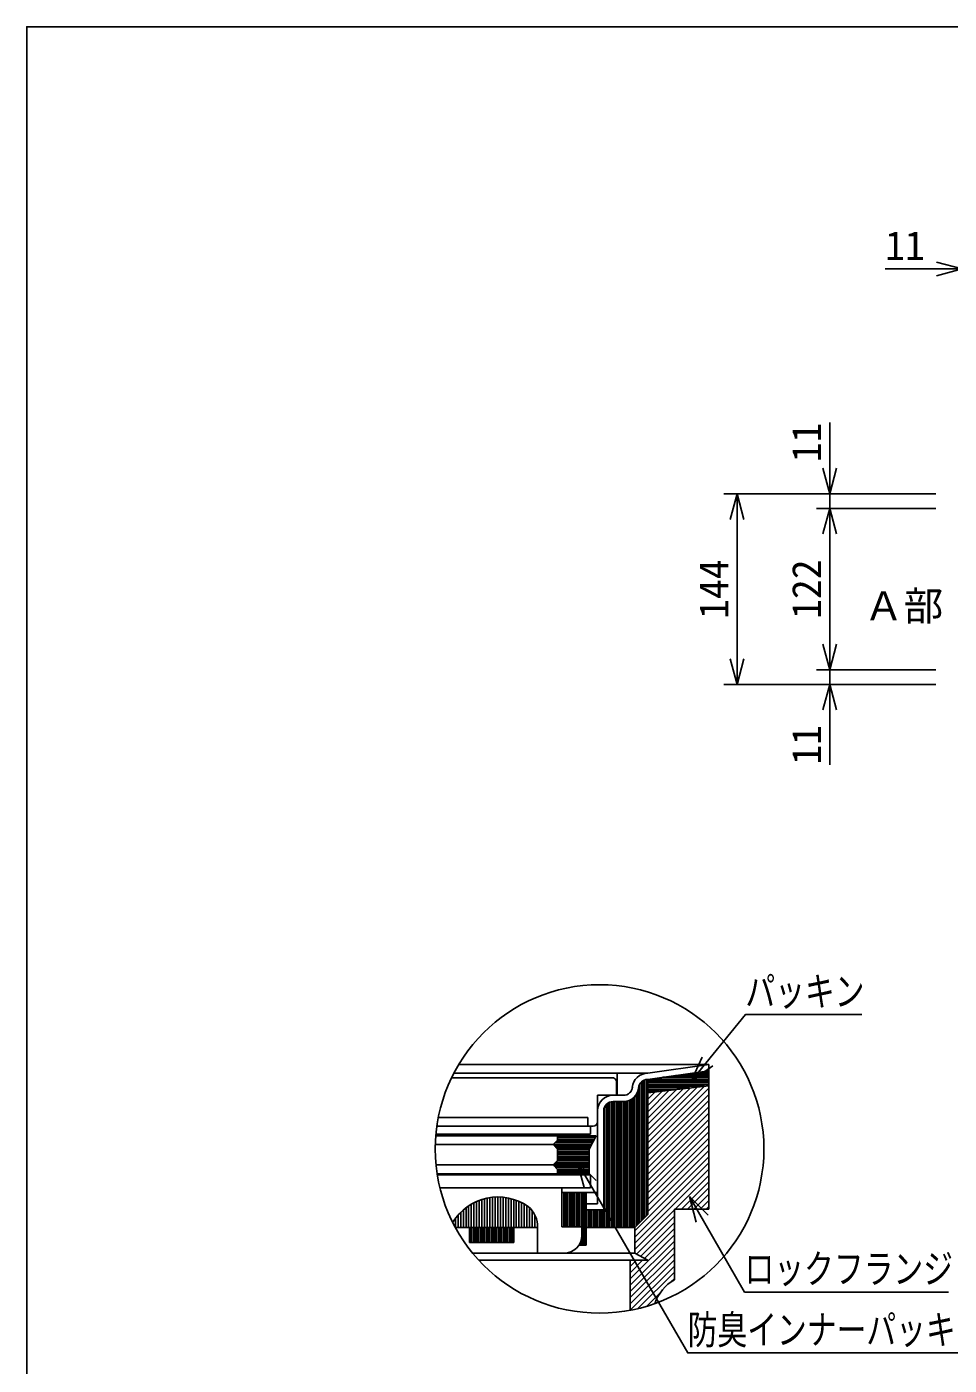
# Model space of a CAD drawing. Units: millimetres, scale not verified. Extents: x -1365 to 1365, y -930 to 870.
# Drawn here: x -1365 to -668, y -142 to 870 of the extents above; entities that cross this region are included whole.
import ezdxf
from ezdxf.enums import TextEntityAlignment as Align

# ---------------------------------------------------------------- set-up
doc = ezdxf.new("R2010")
doc.units = ezdxf.units.MM
doc.header["$LTSCALE"] = 10
for name, color, linetype in [('0-5_寸法線', 7, 'Continuous'), ('0-8_枠中線', 5, 'Continuous'), ('0-A_極細1', 7, 'Continuous'), ('0-D_寸法1', 7, 'Continuous')]:
    doc.layers.add(name, color=color, linetype=linetype)
doc.styles.add('ＭＳ ゴシック', font='')
doc.styles.get('ＭＳ ゴシック').set_extended_font_data('MS Gothic')

msp = doc.modelspace()

# ---------------------------------------------------------------- linework, layer by layer
at = {"layer": '0-5_寸法線'}
for p, q in [((-658.39, 687.02), (-677.71, 692.2)), ((-716.58, 687.02), (-647.39, 687.02)), ((-658.39, 687.02), (-677.71, 681.84)), ((-758.39, 506.02), (-758.39, 570.92)), ((-758.39, 517.02), (-763.57, 536.34)), ((-758.39, 517.02), (-753.22, 536.34)), ((-678.39, 517.02), (-838.39, 517.02)), ((-828.39, 517.02), (-833.57, 497.7)), ((-828.39, 517.02), (-823.22, 497.7)), ((-828.39, 517.02), (-828.39, 373.02)), ((-678.39, 517.02), (-768.39, 517.02)), ((-678.39, 506.02), (-768.39, 506.02)), ((-758.39, 506.02), (-763.57, 486.7)), ((-758.39, 506.02), (-753.22, 486.7)), ((-758.39, 384.02), (-758.39, 506.02)), ((-758.39, 384.02), (-763.57, 403.34)), ((-758.39, 384.02), (-753.22, 403.34)), ((-828.39, 373.02), (-833.57, 392.34)), ((-828.39, 373.02), (-823.22, 392.34)), ((-678.39, 384.02), (-768.39, 384.02)), ((-758.39, 312.3), (-758.39, 384.02)), ((-678.39, 373.02), (-838.39, 373.02)), ((-678.39, 373.02), (-768.39, 373.02)), ((-758.39, 373.02), (-763.57, 353.7)), ((-758.39, 373.02), (-753.22, 353.7))]:
    msp.add_line(p, q, dxfattribs=at)
at = {"layer": '0-8_枠中線'}
msp.add_lwpolyline([(-1365, -930), (-1365, 870), (1365, 870), (1365, -930)], close=True, dxfattribs=at)
at = {"layer": '0-A_極細1'}
for p, q in [((-1038.72, 85.68), (-849.78, 85.68)), ((-895.92, 79.1), (-849.78, 85.68)), ((-895.92, 74.39), (-849.78, 80.96)), ((-849.78, 81.06), (-849.78, 85.68)), ((-849.78, -19.91), (-849.78, 85.58)), ((-1044.06, 75.77), (-922.78, 75.77)), ((-1042.4, 79.1), (-895.92, 79.1)), ((-919.44, 63.77), (-919.44, 72.44)), ((-919.11, 62.44), (-919.11, 79.1)), ((-900.72, -32.51), (-900.72, 72.53)), ((-899.39, -31.17), (-899.39, 73.52)), ((-898.06, -29.84), (-898.06, 74.1)), ((-896.72, -28.51), (-896.72, 74.39)), ((-895.92, -27.7), (-895.92, 74.44)), ((-895.92, 73.36), (-849.78, 73.36)), ((-895.92, 72.03), (-849.78, 72.03)), ((-893.79, 74.69), (-849.78, 74.69)), ((-884.43, 76.03), (-849.78, 76.03)), ((-875.07, 77.36), (-849.78, 77.36)), ((-865.71, 78.69), (-849.78, 78.69)), ((-856.35, 80.03), (-849.78, 80.03)), ((-914.17, 62.44), (-922.11, 62.44)), ((-906.06, -37.56), (-906.06, 61.19)), ((-904.72, -36.51), (-904.72, 62.84)), ((-903.39, -35.17), (-903.39, 65.6)), ((-902.06, -33.84), (-902.06, 70.8)), ((-895.92, 70.69), (-849.78, 70.69)), ((-849.78, 69.72), (-895.92, 64.39)), ((-895.92, 69.36), (-852.93, 69.36)), ((-895.92, 26.43), (-852.99, 69.35)), ((-895.92, 31.14), (-858.32, 68.74)), ((-895.92, 35.86), (-863.65, 68.12)), ((-895.92, 68.03), (-864.46, 68.03)), ((-895.92, 21.71), (-849.78, 67.85)), ((-895.92, 40.57), (-868.98, 67.5)), ((-895.92, 45.28), (-874.31, 66.89)), ((-895.92, 66.69), (-876, 66.69)), ((-895.92, 50), (-879.64, 66.27)), ((-895.92, 54.71), (-884.97, 65.66)), ((-895.92, 65.36), (-887.53, 65.36)), ((-895.92, 59.43), (-890.3, 65.04)), ((-895.92, 64.14), (-895.63, 64.42)), ((-895.92, 17), (-849.78, 63.14)), ((-933.78, -19.56), (-933.78, 50.77)), ((-929.11, -24.23), (-929.11, 50.77)), ((-928.72, -37.56), (-928.72, 53.07)), ((-927.39, -37.56), (-927.39, 55.37)), ((-926.06, -37.56), (-926.06, 56.55)), ((-924.72, -37.56), (-924.72, 57.27)), ((-923.39, -37.56), (-923.39, 57.65)), ((-914.17, 57.77), (-922.11, 57.77)), ((-922.06, -37.56), (-922.06, 57.77)), ((-920.72, -37.56), (-920.72, 57.77)), ((-919.39, -37.56), (-919.39, 57.77)), ((-918.06, -37.56), (-918.06, 57.77)), ((-916.72, -37.56), (-916.72, 57.77)), ((-915.39, -37.56), (-915.39, 57.77)), ((-914.06, -37.56), (-914.06, 57.77)), ((-912.72, -37.56), (-912.72, 57.86)), ((-911.39, -37.56), (-911.39, 58.12)), ((-910.06, -37.56), (-910.06, 58.54)), ((-908.72, -37.56), (-908.72, 59.17)), ((-907.39, -37.56), (-907.39, 60.02)), ((-895.92, 12.29), (-849.78, 58.43)), ((-895.92, 7.57), (-849.78, 53.71)), ((-1054.06, 45.77), (-941.11, 45.77)), ((-941.11, 39.1), (-941.11, 45.77)), ((-895.92, 2.86), (-849.78, 49)), ((-895.92, -1.86), (-849.78, 44.28)), ((-1055.98, 31.81), (-934.78, 31.81)), ((-939.11, 33.11), (-1055.87, 33.11)), ((-1055.18, 39.1), (-937.11, 39.1)), ((-964.11, 31.81), (-964.11, 28.48)), ((-964.11, 30.69), (-935.37, 30.69)), ((-940.11, 21.81), (-934.78, 31.81)), ((-939.11, 33.11), (-939.11, 39.1)), ((-895.92, -6.57), (-849.78, 39.57)), ((-895.92, -11.28), (-849.78, 34.86)), ((-1056.33, 25.15), (-967.44, 25.15)), ((-967.44, 25.15), (-964.11, 28.48)), ((-964.11, 21.81), (-967.44, 25.15)), ((-967.23, 25.36), (-938.22, 25.36)), ((-966.32, 24.03), (-938.93, 24.03)), ((-965.9, 26.69), (-937.51, 26.69)), ((-964.99, 22.69), (-939.64, 22.69)), ((-964.56, 28.03), (-936.8, 28.03)), ((-964.11, 29.36), (-936.08, 29.36)), ((-964.11, 21.81), (-964.11, 13.15)), ((-964.11, 21.36), (-940.11, 21.36)), ((-940.11, 21.81), (-940.11, 3.15)), ((-895.92, -16), (-849.78, 30.14)), ((-895.92, -20.71), (-849.78, 25.43)), ((-895.92, -25.43), (-849.78, 20.71)), ((-966.56, 10.69), (-940.11, 10.69)), ((-965.23, 12.03), (-940.11, 12.03)), ((-964.11, 20.03), (-940.11, 20.03)), ((-964.11, 18.69), (-940.11, 18.69)), ((-964.11, 17.36), (-940.11, 17.36)), ((-964.11, 16.03), (-940.11, 16.03)), ((-964.11, 14.69), (-940.11, 14.69)), ((-964.11, 13.36), (-940.11, 13.36)), ((-905.78, -40), (-849.78, 16)), ((-905.78, -44.72), (-849.78, 11.28)), ((-1055.79, 9.81), (-967.44, 9.81)), ((-1054.95, 3.15), (-940.11, 3.15)), ((-939.11, 2.44), (-1054.85, 2.44)), ((-966.99, 9.36), (-940.11, 9.36)), ((-965.66, 8.03), (-940.11, 8.03)), ((-964.32, 6.69), (-940.11, 6.69)), ((-964.11, 6.48), (-964.11, 3.15)), ((-964.11, 5.36), (-940.11, 5.36)), ((-964.11, 4.03), (-940.11, 4.03)), ((-939.11, -7.56), (-939.11, 2.44)), ((-905.78, -49.43), (-849.78, 6.57)), ((-875.24, -23.61), (-849.78, 1.86)), ((-960.78, -7.56), (-1052.84, -7.56)), ((-939.11, -7.56), (-960.78, -7.56)), ((-960.78, -36.89), (-960.78, -7.56)), ((-870.53, -23.61), (-849.78, -2.86)), ((-865.81, -23.61), (-849.78, -7.57)), ((-1029.2, -37.56), (-1029.2, -19.8)), ((-1027.2, -37.56), (-1027.2, -18.72)), ((-1025.2, -37.56), (-1025.2, -17.77)), ((-1023.2, -37.56), (-1023.2, -16.96)), ((-1021.2, -37.56), (-1021.2, -16.26)), ((-1019.2, -37.56), (-1019.2, -15.69)), ((-1017.2, -37.56), (-1017.2, -15.22)), ((-1015.2, -37.56), (-1015.2, -14.86)), ((-1013.2, -37.56), (-1013.2, -14.6)), ((-1011.2, -37.56), (-1011.2, -14.45)), ((-1009.2, -37.56), (-1009.2, -14.4)), ((-1007.2, -37.56), (-1007.2, -14.44)), ((-1005.2, -37.56), (-1005.2, -14.59)), ((-1003.2, -37.56), (-1003.2, -14.83)), ((-1001.2, -37.56), (-1001.2, -15.19)), ((-999.2, -37.56), (-999.2, -15.64)), ((-997.2, -37.56), (-997.2, -16.21)), ((-995.2, -37.56), (-995.2, -16.89)), ((-993.2, -37.56), (-993.2, -17.7)), ((-991.2, -37.56), (-991.2, -18.63)), ((-989.2, -37.56), (-989.2, -19.7)), ((-960.78, -10.9), (-933.78, -10.9)), ((-960.72, -36.89), (-960.72, -10.9)), ((-959.39, -36.89), (-959.39, -10.9)), ((-958.06, -36.89), (-958.06, -10.9)), ((-956.72, -36.89), (-956.72, -10.9)), ((-955.39, -36.89), (-955.39, -10.9)), ((-954.06, -36.89), (-954.06, -10.9)), ((-952.72, -36.89), (-952.72, -10.9)), ((-951.39, -36.89), (-951.39, -10.9)), ((-950.06, -36.89), (-950.06, -10.9)), ((-948.72, -36.89), (-948.72, -10.9)), ((-947.39, -36.89), (-947.39, -10.9)), ((-946.06, -36.89), (-946.06, -10.9)), ((-944.72, -50.9), (-944.72, -10.9)), ((-943.39, -50.9), (-943.39, -10.9)), ((-942.44, -50.9), (-942.44, -10.9)), ((-942.44, -19.56), (-933.78, -19.56)), ((-861.1, -23.61), (-849.78, -12.29)), ((-856.39, -23.61), (-849.78, -17)), ((-1039.2, -37.56), (-1039.2, -28.04)), ((-1037.2, -37.56), (-1037.2, -25.91)), ((-1035.2, -37.56), (-1035.2, -24.07)), ((-1033.2, -37.56), (-1033.2, -22.46)), ((-1031.2, -37.56), (-1031.2, -21.05)), ((-987.2, -37.56), (-987.2, -20.93)), ((-985.2, -37.56), (-985.2, -22.52)), ((-983.2, -37.56), (-983.2, -24.78)), ((-981.2, -37.56), (-981.2, -28)), ((-942.44, -24.23), (-929.11, -24.23)), ((-942.06, -37.56), (-942.06, -24.23)), ((-940.72, -37.56), (-940.72, -24.23)), ((-939.39, -37.56), (-939.39, -24.23)), ((-938.06, -37.56), (-938.06, -24.23)), ((-936.72, -37.56), (-936.72, -24.23)), ((-935.39, -37.56), (-935.39, -24.23)), ((-934.06, -37.56), (-934.06, -24.23)), ((-932.72, -37.56), (-932.72, -24.23)), ((-931.39, -37.56), (-931.39, -24.23)), ((-930.06, -37.56), (-930.06, -24.23)), ((-905.78, -54.14), (-875.78, -24.14)), ((-895.92, -27.7), (-905.78, -37.56)), ((-904.53, -57.61), (-875.78, -28.86)), ((-875.78, -76.94), (-875.78, -23.61)), ((-851.67, -23.61), (-849.78, -21.71)), ((-1043.2, -33.78), (-1043.2, -33.46)), ((-1041.22, -37.56), (-979.11, -37.56)), ((-1041.2, -37.56), (-1041.2, -30.51)), ((-1030.53, -48.9), (-1030.53, -37.56)), ((-1030.06, -48.9), (-1030.06, -37.56)), ((-1028.72, -48.9), (-1028.72, -37.56)), ((-1027.39, -48.9), (-1027.39, -37.56)), ((-1026.06, -48.9), (-1026.06, -37.56)), ((-1024.72, -48.9), (-1024.72, -37.56)), ((-1023.39, -48.9), (-1023.39, -37.56)), ((-1022.06, -48.9), (-1022.06, -37.56)), ((-1020.72, -48.9), (-1020.72, -37.56)), ((-1019.39, -48.9), (-1019.39, -37.56)), ((-1018.06, -48.9), (-1018.06, -37.56)), ((-1016.72, -48.9), (-1016.72, -37.56)), ((-1015.39, -48.9), (-1015.39, -37.56)), ((-1014.06, -48.9), (-1014.06, -37.56)), ((-1012.72, -48.9), (-1012.72, -37.56)), ((-1011.39, -48.9), (-1011.39, -37.56)), ((-1010.06, -48.9), (-1010.06, -37.56)), ((-1008.72, -48.9), (-1008.72, -37.56)), ((-1007.39, -48.9), (-1007.39, -37.56)), ((-1006.06, -48.9), (-1006.06, -37.56)), ((-1004.72, -48.9), (-1004.72, -37.56)), ((-1003.39, -48.9), (-1003.39, -37.56)), ((-1002.06, -48.9), (-1002.06, -37.56)), ((-1000.72, -48.9), (-1000.72, -37.56)), ((-999.39, -48.9), (-999.39, -37.56)), ((-998.06, -48.9), (-998.06, -37.56)), ((-997.2, -48.9), (-997.2, -37.56)), ((-979.2, -37.56), (-979.2, -35.03)), ((-979.11, -56.89), (-979.11, -37.56)), ((-942.44, -37.56), (-905.78, -37.56)), ((-901.47, -59.27), (-875.78, -33.57)), ((-898.42, -60.92), (-875.78, -38.29)), ((-1030.53, -48.9), (-997.2, -48.9)), ((-947.39, -50.9), (-947.39, -49.91)), ((-946.06, -50.9), (-946.06, -46.27)), ((-909.11, -76.33), (-875.78, -43)), ((-909.11, -81.05), (-875.78, -47.71)), ((-1028.13, -56.94), (-905.78, -56.94)), ((-959.11, -56.89), (-979.11, -56.89)), ((-947.98, -50.9), (-942.44, -50.9)), ((-909.11, -85.76), (-875.78, -52.43)), ((-909.11, -90.47), (-875.78, -57.14)), ((-1023.48, -62.28), (-895.92, -62.28)), ((-909.11, -95.19), (-875.78, -61.86)), ((-909.11, -100.04), (-909.11, -62.28)), ((-909.11, -71.62), (-899.77, -62.28)), ((-909.11, -66.9), (-904.48, -62.28)), ((-909.11, -99.9), (-875.78, -66.57)), ((-903.28, -98.79), (-875.78, -71.28)), ((-878.42, -78.64), (-875.78, -76)), ((-896.83, -97.05), (-886.28, -86.5))]:
    msp.add_line(p, q, dxfattribs=at)
for points in [[(-933.78, 42.44), (-933.78, 62.44), (-920.78, 62.44)], [(-964.11, 6.48), (-967.44, 9.81), (-964.11, 13.15)], [(-875.78, -23.61), (-849.78, -23.61), (-849.78, -19.91)], [(-945.78, -43.56), (-945.78, -36.89), (-960.78, -36.89)], [(-895.92, -62.28), (-905.78, -56.94), (-905.78, -37.56)]]:
    msp.add_lwpolyline(points, dxfattribs=at)
msp.add_circle((-932.28, 21.88), 124.1, dxfattribs=at)
for centre, radius, start, end in [((-922.78, 72.44), 3.33, 24.05455, 90), ((-922.78, 72.44), 3.33, 0, 24.05455), ((-895.92, 67.44), 11.67, 90, 175.84901), ((-895.92, 67.44), 7, 90, 175.84901), ((-922.11, 50.77), 11.67, 90, 180), ((-920.78, 63.77), 1.33, 270, 360), ((-914.17, 69.1), 6.67, 270, 356.64911), ((-914.17, 69.1), 11.33, 270, 356.64911), ((-922.11, 50.77), 7, 90, 180), ((-937.11, 42.44), 3.33, 270, 360), ((-1009.11, -54.4), 40, 55.16629, 148.68485), ((-999.11, -36.89), 20, 358.0749, 50.0295), ((-959.11, -43.56), 13.33, 270, 360), ((-859.11, -105.81), 33.33, 120, 161.13979)]:
    msp.add_arc(centre, radius, start, end, dxfattribs=at)
at = {"layer": '0-D_寸法1'}
for p, q in [((-863.07, 73.06), (-854.9, 91.32)), ((-863.07, 73.06), (-846.87, 84.79)), ((-949.14, 12.17), (-935, -1.97)), ((-949.14, 12.17), (-943.96, -7.15)), ((-864.44, -14.11), (-850.3, -28.25)), ((-864.44, -14.11), (-859.26, -33.43))]:
    msp.add_line(p, q, dxfattribs=at)
for points in [[(-863.07, 73.06), (-822.15, 123.43), (-734.15, 123.43)], [(-949.14, 12.17), (-865.75, -132.27), (-645.75, -132.27)], [(-864.44, -14.11), (-822.79, -86.23), (-668.79, -86.23)]]:
    msp.add_lwpolyline(points, dxfattribs=at)

# ---------------------------------------------------------------- texts
at = {"layer": '0-5_寸法線', "style": 'ＭＳ ゴシック'}
for s, p in [('11', (-716.58, 687.02)), ('Ａ部', (-732.68, 414.75))]:
    msp.add_text(s, height=21.99, dxfattribs=at).set_placement(p, align=Align.BOTTOM_LEFT)
for s, p in [('11', (-758.39, 540.92)), ('144', (-828.39, 422.52)), ('122', (-758.39, 422.52)), ('11', (-758.39, 312.3))]:
    msp.add_text(s, height=21.99, rotation=90, dxfattribs=at).set_placement(p, align=Align.BOTTOM_LEFT)
at = {"layer": '0-D_寸法1', "style": 'ＭＳ ゴシック', "width": 0.75}
for s, p in [('パッキン', (-822.15, 123.43)), ('ロックフランジ', (-822.79, -86.23)), ('防臭インナーパッキン', (-865.75, -132.27))]:
    msp.add_text(s, height=21.99, dxfattribs=at).set_placement(p, align=Align.BOTTOM_LEFT)

doc.saveas('drawing.dxf')
